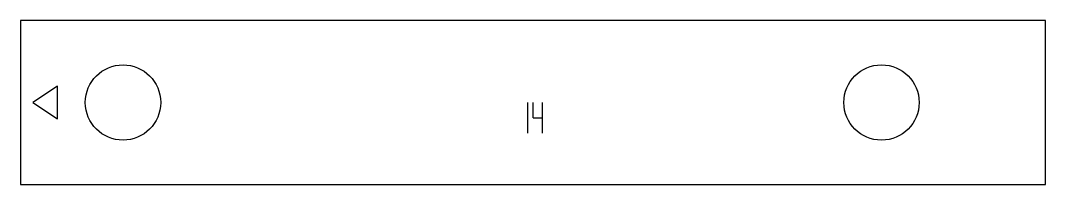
# Model space of a CAD drawing. Extents: x 0 to 100, y 0 to 16.
import ezdxf

# ---------------------------------------------------------------- set-up
doc = ezdxf.new("R2010")
doc.units = 0
doc.layers.add('CUT', color=1, linetype='CONTINUOUS')
doc.layers.add('SCORE', color=5, linetype='CONTINUOUS')

msp = doc.modelspace()

# ---------------------------------------------------------------- linework, layer by layer
at = {"layer": 'CUT'}
for p, q in [((100, 16), (0, 16)), ((0, 16), (0, 0)), ((100, 0), (100, 16)), ((3.6, 9.6), (1.2, 8)), ((3.6, 6.4), (3.6, 9.6)), ((1.2, 8), (3.6, 6.4)), ((0, 0), (100, 0))]:
    msp.add_line(p, q, dxfattribs=at)
for centre in [(10, 8), (84, 8)]:
    msp.add_circle(centre, 3.675, dxfattribs=at)
at = {"layer": 'SCORE'}
for p, q in [((49.475, 8), (49.475, 6.5)), ((50, 6.5), (50, 8)), ((50.9, 8), (50.9, 6.5)), ((49.475, 6.5), (49.475, 5)), ((50, 6.5), (50.9, 6.5)), ((50.9, 6.5), (50.9, 5))]:
    msp.add_line(p, q, dxfattribs=at)

doc.saveas('drawing.dxf')
